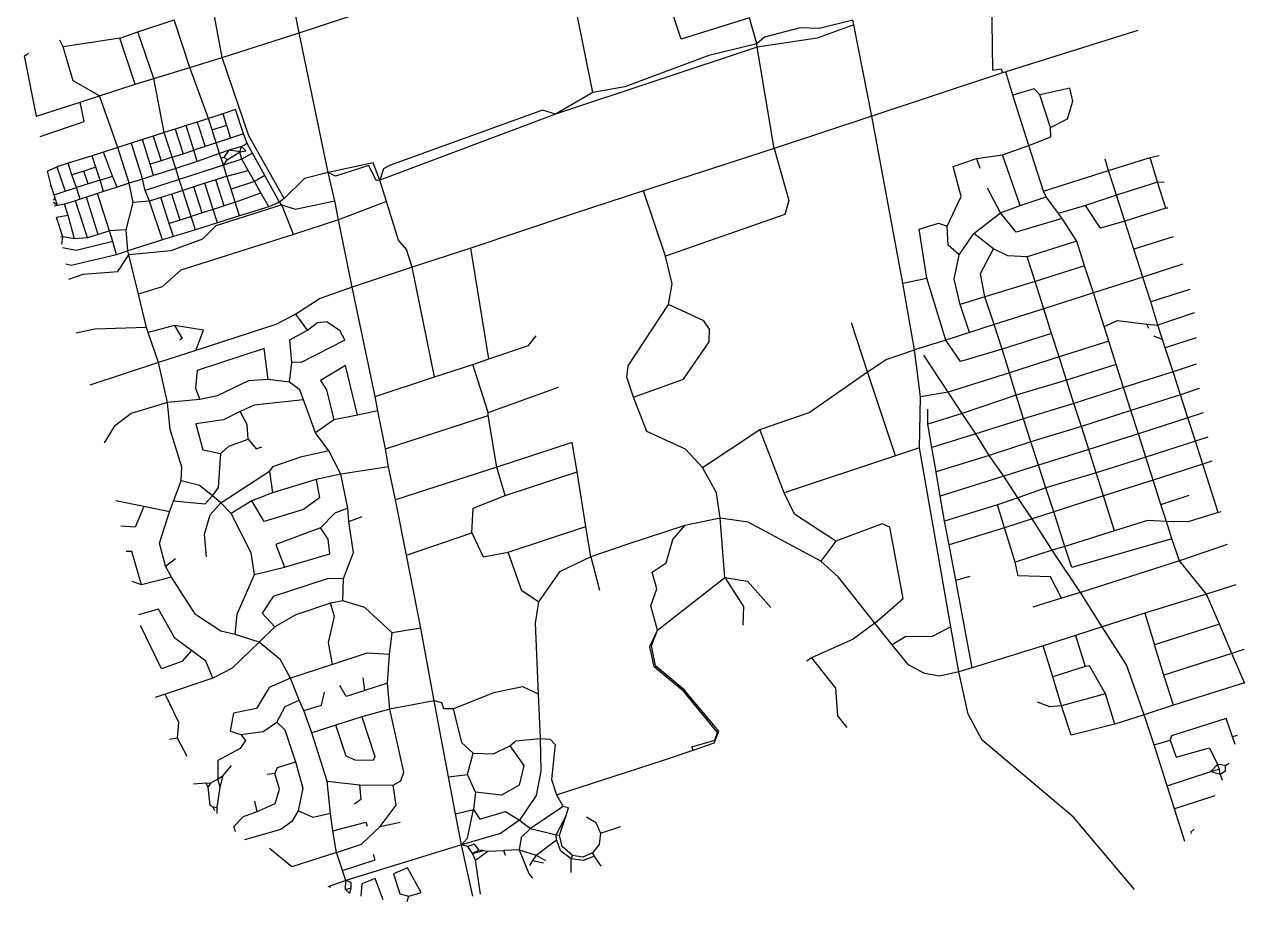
# Model space of a CAD drawing. Header units: metres. Extents: x 620114 to 624772, y 4844429 to 4849682.
# Drawn here: x 620246 to 624772, y 4844429 to 4847683 of the extents above; entities that cross this region are included whole.
import ezdxf

# ---------------------------------------------------------------- set-up
doc = ezdxf.new("R2010")
doc.units = ezdxf.units.M

msp = doc.modelspace()

# ---------------------------------------------------------------- linework, layer by layer
at = {"layer": 'ROADS'}
for points in [[(621265.4, 4847652), (621193.8, 4848008.7)], [(623831.9, 4847872.9), (623836.4, 4847513.1), (623868.9, 4847517.7), (623874.6, 4847503.5)], [(622935.6, 4847708), (622681.5, 4847627.9), (622608.2, 4847853.3)], [(621265.4, 4847652), (621668, 4847785.7)], [(620978.8, 4847560.5), (620944.4, 4847747)], [(622354.5, 4847430.6), (622290.4, 4847749.8)], [(620667, 4847656), (620801, 4847699.7)], [(620860, 4847523.7), (620801, 4847699.7)], [(622962.6, 4847611.6), (622935.6, 4847708)], [(623319.2, 4847699.3), (623193.9, 4847667.4), (623123.7, 4847669.8), (622991.4, 4847636.1), (622962.6, 4847611.6)], [(623322.7, 4847681.4), (623319.2, 4847699.3)], [(620599.1, 4847631.9), (620667, 4847656)], [(620725.6, 4847481.8), (620667, 4847656)], [(620978.8, 4847560.5), (621265.4, 4847652)], [(621373.1, 4847134.3), (621265.4, 4847652)], [(623322.7, 4847681.4), (623186.6, 4847632), (622964.4, 4847598.4)], [(623389.5, 4847342.3), (623322.7, 4847681.4)], [(624375.6, 4847660.2), (623885.9, 4847507.3)], [(620389.3, 4847599.8), (620376.8, 4847624)], [(620599.1, 4847631.9), (620389.3, 4847599.8)], [(620656.6, 4847461), (620599.1, 4847631.9)], [(622962.6, 4847611.6), (622784.2, 4847568), (622473.6, 4847452), (622354.5, 4847430.6)], [(622964.4, 4847598.4), (622962.6, 4847611.6)], [(620290.7, 4847343), (620245.7, 4847566.6), (620261.4, 4847576.7)], [(620524.7, 4847418.7), (620426, 4847473.6), (620389.3, 4847599.8)], [(620860, 4847523.7), (620978.8, 4847560.5)], [(621209.9, 4847036.7), (621078.4, 4847269.2), (620978.8, 4847560.5)], [(622964.4, 4847598.4), (622215.7, 4847349.8)], [(623026.8, 4847222.3), (622964.4, 4847598.4)], [(620725.6, 4847481.8), (620860, 4847523.7)], [(620928.5, 4847334.6), (620860, 4847523.7)], [(620656.6, 4847461), (620725.6, 4847481.8)], [(620764.5, 4847281.8), (620725.6, 4847481.8)], [(623874.6, 4847503.5), (623389.5, 4847342.3)], [(623885.9, 4847507.3), (623874.6, 4847503.5)], [(623912.3, 4847420.8), (623885.9, 4847507.3)], [(620524.7, 4847418.7), (620656.6, 4847461)], [(622354.5, 4847430.6), (622215.7, 4847349.8)], [(624012, 4847421.4), (623991.5, 4847444.2), (623912.3, 4847420.8)], [(623971.8, 4847233.3), (623912.3, 4847420.8)], [(624052.5, 4847300.8), (624115.3, 4847332.7), (624135.1, 4847397.7), (624123.4, 4847446.4), (624012, 4847421.4)], [(624052.5, 4847300.8), (624012, 4847421.4)], [(620290.7, 4847343), (620452.2, 4847394.9)], [(620304.5, 4847267.7), (620467.2, 4847323.3), (620452.2, 4847394.9)], [(620452.2, 4847394.9), (620524.7, 4847418.7)], [(620591.9, 4847226.3), (620524.7, 4847418.7)], [(620289.4, 4847342.9), (620290.7, 4847343)], [(620928.5, 4847334.6), (620886.2, 4847321)], [(620981.9, 4847351.8), (620928.5, 4847334.6)], [(620942.2, 4847291.5), (620928.5, 4847334.6)], [(621058.1, 4847276.7), (621028.8, 4847366.9), (620981.9, 4847351.8)], [(620981.9, 4847351.8), (620995.3, 4847308.8)], [(622215.7, 4847349.8), (622167.4, 4847365.2), (621600, 4847159.7), (621577.4, 4847147.6), (621563.9, 4847105.2)], [(622215.7, 4847349.8), (621563.9, 4847105.2)], [(623389.5, 4847342.3), (623026.8, 4847222.3)], [(623504.6, 4846723), (623389.5, 4847342.3)], [(620805.4, 4847295), (620764.5, 4847281.8)], [(620846, 4847308), (620805.4, 4847295)], [(620805.4, 4847295), (620834.5, 4847203.5)], [(620886.2, 4847321), (620846, 4847308)], [(620874.6, 4847216.4), (620846, 4847308)], [(620886.2, 4847321), (620916.1, 4847230.2)], [(620942.2, 4847291.5), (620995.3, 4847308.8)], [(620957.3, 4847243.9), (620942.2, 4847291.5)], [(620995.3, 4847308.8), (621010.3, 4847261.1)], [(623971.8, 4847233.3), (624053.9, 4847266.3), (624052.5, 4847300.8)], [(620641.5, 4847242.2), (620591.9, 4847226.3)], [(620683.5, 4847255.7), (620641.5, 4847242.2)], [(620641.5, 4847242.2), (620683.6, 4847109.2)], [(620723.3, 4847268.5), (620683.5, 4847255.7)], [(620712.2, 4847164.1), (620683.5, 4847255.7)], [(620764.5, 4847281.8), (620723.3, 4847268.5)], [(620723.3, 4847268.5), (620753.3, 4847177.3)], [(620794.1, 4847190.4), (620764.5, 4847281.8)], [(620957.3, 4847243.9), (620916.1, 4847230.2)], [(621010.3, 4847261.1), (620957.3, 4847243.9)], [(620969.5, 4847204.7), (620957.3, 4847243.9)], [(621058.1, 4847276.7), (621010.3, 4847261.1)], [(621071.7, 4847241.3), (621051.6, 4847230.2)], [(621071.7, 4847241.3), (621058.1, 4847276.7)], [(621091.6, 4847205), (621071.7, 4847241.3)], [(620497.2, 4847196.1), (620407.6, 4847167.7)], [(620538.7, 4847209.4), (620497.2, 4847196.1)], [(620511, 4847153.1), (620497.2, 4847196.1)], [(620591.9, 4847226.3), (620538.7, 4847209.4)], [(620572, 4847120.7), (620538.7, 4847209.4)], [(620634.9, 4847093.6), (620591.9, 4847226.3)], [(620794.1, 4847190.4), (620834.5, 4847203.5)], [(620834.5, 4847203.5), (620874.6, 4847216.4)], [(620916.1, 4847230.2), (620874.6, 4847216.4)], [(620887.2, 4847174.7), (620874.6, 4847216.4)], [(620969.5, 4847204.7), (620887.2, 4847174.7)], [(621005.5, 4847216.8), (620969.5, 4847204.7)], [(620975.1, 4847187.4), (620969.5, 4847204.7)], [(620986.7, 4847190.8), (621005.5, 4847216.8)], [(620998.3, 4847180.1), (621045, 4847210.5)], [(621051.6, 4847230.2), (621005.5, 4847216.8)], [(621045, 4847210.5), (621005.5, 4847216.8)], [(621045, 4847210.5), (621051.6, 4847230.2)], [(621045, 4847210.5), (621067.3, 4847213.7), (621051.6, 4847230.2)], [(621052.6, 4847183), (621045, 4847210.5)], [(621091.6, 4847205), (621052.6, 4847183)], [(621137.4, 4847122.1), (621091.6, 4847205)], [(623026.8, 4847222.3), (622542.6, 4847065.1)], [(623026.8, 4847222.3), (623081.1, 4847029.3), (623066.9, 4846977.5), (622623.8, 4846823.7)], [(623778.1, 4847186.1), (623874, 4847199.4)], [(623874, 4847199.4), (623971.8, 4847233.3)], [(623939, 4847011.2), (623874, 4847199.4)], [(624026.2, 4847064.8), (623971.8, 4847233.3)], [(624421.7, 4847189.1), (624455.6, 4847197.1)], [(620345.5, 4847084.6), (620331.7, 4847139), (620366.5, 4847154.6)], [(620407.6, 4847167.7), (620366.5, 4847154.6)], [(620366.5, 4847154.6), (620396.9, 4847064.2)], [(620422.1, 4847125.2), (620407.6, 4847167.7)], [(620511, 4847153.1), (620466.5, 4847139.1)], [(620526.2, 4847105.7), (620511, 4847153.1)], [(620753.3, 4847177.3), (620712.2, 4847164.1)], [(620725.2, 4847122.6), (620712.2, 4847164.1)], [(620807, 4847148.9), (620725.2, 4847122.6)], [(620794.1, 4847190.4), (620753.3, 4847177.3)], [(620807, 4847148.9), (620794.1, 4847190.4)], [(620887.2, 4847174.7), (620807, 4847148.9)], [(620820.3, 4847107.9), (620807, 4847148.9)], [(620984, 4847160.5), (620820.3, 4847107.9)], [(620975.1, 4847187.4), (620986.7, 4847190.8)], [(620984, 4847160.5), (620975.1, 4847187.4)], [(621052.6, 4847183), (620984, 4847160.5)], [(620984, 4847160.5), (620998.3, 4847180.1)], [(620996.9, 4847119.6), (620984, 4847160.5)], [(620986.7, 4847190.8), (620998.3, 4847180.1)], [(621076.2, 4847141.5), (621052.6, 4847183)], [(621563.9, 4847105.2), (621539.8, 4847169.4), (621373.1, 4847134.3)], [(621563.9, 4847105.2), (621550.1, 4847104.5), (621523.5, 4847159.3), (621399.4, 4847119.9), (621373.1, 4847134.3)], [(623668.4, 4846935.2), (623720.1, 4847044.8), (623691.3, 4847155.8), (623778.1, 4847186.1)], [(623778.1, 4847186.1), (623790.4, 4847149.9)], [(624267.3, 4847141.1), (624254.4, 4847182.6)], [(624267.3, 4847141.1), (624421.7, 4847189.1)], [(624449.5, 4847098.3), (624421.7, 4847189.1)], [(620466.5, 4847139.1), (620422.1, 4847125.2)], [(620438.4, 4847077.5), (620422.1, 4847125.2)], [(620481.8, 4847091.4), (620466.5, 4847139.1)], [(620526.2, 4847105.7), (620481.8, 4847091.4)], [(620526.2, 4847105.7), (620572, 4847120.7)], [(620539.4, 4847062.7), (620526.2, 4847105.7)], [(620589.4, 4847078.9), (620572, 4847120.7)], [(620683.6, 4847109.2), (620634.9, 4847093.6)], [(620725.2, 4847122.6), (620683.6, 4847109.2)], [(620694.2, 4847067.1), (620683.6, 4847109.2)], [(620820.3, 4847107.9), (620694.2, 4847067.1)], [(620833.4, 4847067.1), (620820.3, 4847107.9)], [(620955.7, 4847106.6), (620915.1, 4847093.8)], [(620996.9, 4847119.6), (620955.7, 4847106.6)], [(620986.5, 4847010.2), (620955.7, 4847106.6)], [(620996.9, 4847119.6), (621076.2, 4847141.5)], [(621012.3, 4847071.9), (620996.9, 4847119.6)], [(621099.4, 4847100.7), (621076.2, 4847141.5)], [(621137.4, 4847122.1), (621099.4, 4847100.7)], [(621191.8, 4847023.8), (621137.4, 4847122.1)], [(621373.1, 4847134.3), (621285.3, 4847111), (621209.9, 4847036.7)], [(621397.1, 4847028.1), (621373.1, 4847134.3)], [(621589, 4847026.1), (621563.9, 4847105.2)], [(624026.2, 4847064.8), (624267.3, 4847141.1)], [(624296.4, 4847049.8), (624267.3, 4847141.1)], [(620342.1, 4847080), (620345.5, 4847084.6)], [(620356.1, 4847050.7), (620345.5, 4847084.6)], [(620356.1, 4847050.7), (620396.9, 4847064.2)], [(620396.9, 4847064.2), (620438.4, 4847077.5)], [(620481.8, 4847091.4), (620438.4, 4847077.5)], [(620453, 4847034.8), (620438.4, 4847077.5)], [(620539.4, 4847062.7), (620516.5, 4847055.3)], [(620589.4, 4847078.9), (620539.4, 4847062.7)], [(620634.9, 4847093.6), (620589.4, 4847078.9)], [(620649.3, 4847022.7), (620634.9, 4847093.6)], [(620709.5, 4847026.8), (620694.2, 4847067.1)], [(620833.4, 4847067.1), (620792.7, 4847053.9)], [(620873.9, 4847080.4), (620833.4, 4847067.1)], [(620864.4, 4846970.5), (620833.4, 4847067.1)], [(620915.1, 4847093.8), (620873.9, 4847080.4)], [(620905.1, 4846983.8), (620873.9, 4847080.4)], [(620946, 4846997), (620915.1, 4847093.8)], [(621099.4, 4847100.7), (621012.3, 4847071.9)], [(621027.7, 4847023.6), (621012.3, 4847071.9)], [(621027.7, 4847023.6), (621123.3, 4847058.5)], [(621123.3, 4847058.5), (621099.4, 4847100.7)], [(621152.7, 4847006.7), (621123.3, 4847058.5)], [(622542.6, 4847065.1), (622278.1, 4846978.8)], [(622623.8, 4846823.7), (622542.6, 4847065.1)], [(623866.1, 4846983.8), (623818.9, 4847075.2)], [(624035.6, 4847043.8), (624026.2, 4847064.8)], [(624449.5, 4847098.3), (624296.4, 4847049.8)], [(624480.2, 4847001.6), (624449.5, 4847098.3)], [(624473.9, 4847096.2), (624449.5, 4847098.3)], [(620351.8, 4847031.5), (620360.4, 4847038)], [(620368.8, 4847011.6), (620353.7, 4847022)], [(620360.4, 4847038), (620356.1, 4847050.7)], [(620368.8, 4847011.6), (620360.4, 4847038)], [(620394.2, 4847015.9), (620368.8, 4847011.6)], [(620435, 4847029), (620394.2, 4847015.9)], [(620407.7, 4846973.6), (620394.2, 4847015.9)], [(620453, 4847034.8), (620435, 4847029)], [(620479.6, 4846891.1), (620435, 4847029)], [(620475.8, 4847042.2), (620453, 4847034.8)], [(620516.5, 4847055.3), (620475.8, 4847042.2)], [(620519.6, 4846904), (620475.8, 4847042.2)], [(620560.9, 4846917.4), (620516.5, 4847055.3)], [(620622.6, 4846921), (620649.3, 4847022.7)], [(621200.7, 4847013.9), (620955.5, 4846935.4), (620905.9, 4846886.6), (620788.9, 4846842.8), (620633.2, 4846828.1)], [(620709.5, 4847026.8), (620649.3, 4847022.7)], [(620752.4, 4847040.7), (620709.5, 4847026.8)], [(620758, 4846883.4), (620709.5, 4847026.8)], [(620792.7, 4847053.9), (620752.4, 4847040.7)], [(620782.9, 4846944.3), (620752.4, 4847040.7)], [(620823.8, 4846957.4), (620792.7, 4847053.9)], [(621027.7, 4847023.6), (620986.5, 4847010.2)], [(621044, 4846972.7), (621027.7, 4847023.6)], [(621191.8, 4847023.8), (621152.7, 4847006.7)], [(621209.9, 4847036.7), (621191.8, 4847023.8)], [(621200.7, 4847013.9), (621191.8, 4847023.8)], [(621200.7, 4847013.9), (621250.7, 4846997.9), (621397.1, 4847028.1)], [(621244.1, 4846903.5), (621200.7, 4847013.9)], [(621410.6, 4846957.7), (621397.1, 4847028.1)], [(621589, 4847026.1), (621410.6, 4846957.7)], [(621684.1, 4846782.8), (621662.9, 4846848.3), (621633.6, 4846882.2), (621589, 4847026.1)], [(623939, 4847011.2), (624035.6, 4847043.8)], [(624082.2, 4846981.6), (624035.6, 4847043.8)], [(624296.4, 4847049.8), (624181.4, 4847011.6)], [(624327.9, 4846952.7), (624296.4, 4847049.8)], [(620368.8, 4847011.6), (620356.3, 4847008.7)], [(620407.7, 4846973.6), (620365.1, 4846966.2)], [(620431.7, 4846888.1), (620407.7, 4846973.6)], [(620864.4, 4846970.5), (620823.8, 4846957.4)], [(620905.1, 4846983.8), (620864.4, 4846970.5)], [(620880.1, 4846921.6), (620864.4, 4846970.5)], [(620946, 4846997), (620905.1, 4846983.8)], [(620986.5, 4847010.2), (620946, 4846997)], [(620961.9, 4846947.1), (620946, 4846997)], [(621044, 4846972.7), (620961.9, 4846947.1)], [(621152.7, 4847006.7), (621044, 4846972.7)], [(622278.1, 4846978.8), (621901.6, 4846852.9)], [(623767.3, 4846907.5), (623866.1, 4846983.8)], [(623866.1, 4846983.8), (623939, 4847011.2)], [(624095.1, 4846963.4), (623924.6, 4846912.5), (623866.1, 4846983.8)], [(624181.4, 4847011.6), (624082.2, 4846981.6)], [(624095.1, 4846963.4), (624082.2, 4846981.6)], [(624327.9, 4846952.7), (624237.4, 4846927.4), (624181.4, 4847011.6)], [(624480.2, 4847001.6), (624327.9, 4846952.7)], [(624487.3, 4847000.8), (624480.2, 4847001.6)], [(620365.1, 4846966.2), (620364.9, 4846966.1)], [(620388.8, 4846895.2), (620365.1, 4846966.2)], [(620823.8, 4846957.4), (620782.9, 4846944.3)], [(620798.2, 4846896), (620782.9, 4846944.3)], [(620961.9, 4846947.1), (620880.1, 4846921.6)], [(621410.6, 4846957.7), (621244.1, 4846903.5)], [(621462, 4846708.6), (621410.6, 4846957.7)], [(623593.5, 4846742), (623564.3, 4846923.6), (623636.5, 4846945.4), (623668.4, 4846935.2)], [(623713.6, 4846828.4), (623672.8, 4846864.3), (623668.4, 4846935.2)], [(624149.3, 4846879.4), (624095.1, 4846963.4)], [(624361.4, 4846849.6), (624327.9, 4846952.7)], [(620388.8, 4846895.2), (620379.4, 4846893.5)], [(620384.5, 4846868.1), (620388.8, 4846895.2)], [(620574.1, 4846877.2), (620438.2, 4846844.1), (620387.3, 4846854)], [(620431.7, 4846888.1), (620388.8, 4846895.2)], [(620479.6, 4846891.1), (620431.7, 4846888.1)], [(620519.6, 4846904), (620479.6, 4846891.1)], [(620560.9, 4846917.4), (620519.6, 4846904)], [(620622.6, 4846921), (620560.9, 4846917.4)], [(620574.1, 4846877.2), (620560.9, 4846917.4)], [(620587.7, 4846828.6), (620574.1, 4846877.2)], [(620629, 4846843.1), (620622.6, 4846921)], [(620758, 4846883.4), (620629, 4846843.1)], [(621244.1, 4846903.5), (620826.3, 4846771), (620757.3, 4846710), (620669.3, 4846682.4)], [(620798.2, 4846896), (620758, 4846883.4)], [(620880.1, 4846921.6), (620798.2, 4846896)], [(623713.6, 4846828.4), (623767.3, 4846907.5)], [(623840.9, 4846850.5), (623767.3, 4846907.5)], [(624149.3, 4846879.4), (623965.9, 4846821.3)], [(624178.5, 4846787.9), (624149.3, 4846879.4)], [(624506.6, 4846894.7), (624361.4, 4846849.6)], [(620629, 4846843.1), (620587.7, 4846828.6)], [(620633.2, 4846828.1), (620629, 4846843.1)], [(621901.6, 4846852.9), (621684.1, 4846782.8)], [(621968.8, 4846442.3), (621901.6, 4846852.9)], [(623808.1, 4846672.7), (623792.7, 4846758.8), (623840.9, 4846850.5)], [(623965.9, 4846821.3), (623894, 4846824.6), (623840.9, 4846850.5)], [(624395.1, 4846746), (624361.4, 4846849.6)], [(620587.7, 4846828.6), (620418.7, 4846788.9), (620399.3, 4846793.7)], [(620410.5, 4846738.1), (620463.5, 4846756.4), (620592.9, 4846766), (620633.2, 4846828.1)], [(620669.3, 4846682.4), (620633.2, 4846828.1)], [(622634.7, 4846644.3), (622648.1, 4846721), (622623.8, 4846823.7)], [(623716.4, 4846644.4), (623694.9, 4846738.2), (623713.6, 4846828.4)], [(623994.7, 4846729.5), (623965.9, 4846821.3)], [(624178.5, 4846787.9), (623994.7, 4846729.5)], [(624211, 4846687.2), (624178.5, 4846787.9)], [(624543, 4846793.5), (624395.1, 4846746)], [(621684.1, 4846782.8), (621462, 4846708.6)], [(621766.5, 4846375.5), (621684.1, 4846782.8)], [(623504.6, 4846723), (623593.5, 4846742)], [(623663.6, 4846511.4), (623593.5, 4846742)], [(624395.1, 4846746), (624211, 4846687.2)], [(624424.3, 4846654.3), (624395.1, 4846746)], [(621462, 4846708.6), (621342.3, 4846666.8), (621252, 4846608.6)], [(621547.5, 4846303), (621462, 4846708.6)], [(623547.9, 4846475.6), (623504.6, 4846723)], [(623994.7, 4846729.5), (623808.1, 4846672.7)], [(624027.2, 4846628.4), (623994.7, 4846729.5)], [(624568.9, 4846700.1), (624424.3, 4846654.3)], [(620699.1, 4846558.6), (620669.3, 4846682.4)], [(623808.1, 4846672.7), (623716.4, 4846644.4)], [(623843.3, 4846569.6), (623808.1, 4846672.7)], [(624211, 4846687.2), (624027.2, 4846628.4)], [(624250.8, 4846562.8), (624211, 4846687.2)], [(624450.5, 4846567), (624424.3, 4846654.3)], [(621252, 4846608.6), (621179, 4846570.3), (620882, 4846473)], [(621296.1, 4846549), (621252, 4846608.6)], [(622504.7, 4846300), (622481, 4846374.7), (622486, 4846416.3), (622634.7, 4846644.3)], [(622504.7, 4846300), (622690.2, 4846366.9), (622785.8, 4846506), (622787.3, 4846552.3), (622766.5, 4846583.6), (622634.7, 4846644.3)], [(623751.2, 4846540.3), (623716.4, 4846644.4)], [(624027.2, 4846628.4), (623843.3, 4846569.6)], [(624056.4, 4846536.2), (624027.2, 4846628.4)], [(624584.7, 4846612.9), (624450.5, 4846567)], [(620802, 4846566.6), (620705.1, 4846540.6)], [(620802, 4846566.6), (620830.5, 4846518.3), (620820.7, 4846511.3)], [(620882, 4846473), (620909.8, 4846548.6), (620802, 4846566.6)], [(621296.1, 4846549), (621332.8, 4846577.6), (621367.6, 4846580.4), (621414.9, 4846548.3), (621434.2, 4846511.8), (621275, 4846430.2), (621237.4, 4846428.8)], [(623373.6, 4846394.5), (623314.3, 4846575.7)], [(623843.3, 4846569.6), (623751.2, 4846540.3)], [(623872.9, 4846478), (623843.3, 4846569.6)], [(624250.8, 4846562.8), (624300.4, 4846584.5), (624409.3, 4846571.6)], [(624268.2, 4846508.1), (624250.8, 4846562.8)], [(624409.3, 4846571.6), (624415.7, 4846555.8)], [(624409.3, 4846571.6), (624450.5, 4846567)], [(624467.7, 4846513.9), (624450.5, 4846567)], [(620699.1, 4846558.6), (620507.1, 4846552.7), (620438.2, 4846537.7)], [(620705.1, 4846540.6), (620699.1, 4846558.6)], [(620743, 4846428.5), (620705.1, 4846540.6)], [(621237.4, 4846428.8), (621230.4, 4846512.6), (621296.1, 4846549)], [(621968.8, 4846442.3), (622116.3, 4846491.5), (622143.8, 4846527.4)], [(623751.2, 4846540.3), (623663.6, 4846511.4)], [(624056.4, 4846536.2), (623872.9, 4846478)], [(624084.6, 4846449.6), (624056.4, 4846536.2)], [(624467.7, 4846513.9), (624435.5, 4846526.6)], [(624592.8, 4846519.9), (624477.8, 4846482.9)], [(620882, 4846473), (620743, 4846428.5)], [(621150.3, 4846365.5), (621134.9, 4846481.1), (620886.4, 4846399.1), (620880.7, 4846333.1), (620896.2, 4846291.6)], [(623373.6, 4846394.5), (623442.2, 4846440.3), (623547.9, 4846475.6)], [(623663.6, 4846511.4), (623547.9, 4846475.6)], [(623569.6, 4846301), (623547.9, 4846475.6)], [(623872.9, 4846478), (623718.5, 4846432), (623663.6, 4846511.4)], [(623900.6, 4846390.8), (623872.9, 4846478)], [(624268.2, 4846508.1), (624084.6, 4846449.6)], [(624295.6, 4846422), (624268.2, 4846508.1)], [(624477.8, 4846482.9), (624467.7, 4846513.9)], [(624507.1, 4846394.8), (624477.8, 4846482.9)], [(620743, 4846428.5), (620488.2, 4846344.2)], [(620776.5, 4846280.4), (620743, 4846428.5)], [(621229.7, 4846356.1), (621237.4, 4846428.8)], [(621908.8, 4846421.8), (621968.8, 4846442.3)], [(623672, 4846318.3), (623582.6, 4846456.6)], [(624084.6, 4846449.6), (623900.6, 4846390.8)], [(624112, 4846363.3), (624084.6, 4846449.6)], [(621481, 4846233.9), (621436.6, 4846417.6), (621343.7, 4846361.9), (621366.4, 4846328.1), (621393.5, 4846216.8)], [(621766.5, 4846375.5), (621908.8, 4846421.8)], [(621966.2, 4846243.3), (621908.8, 4846421.8)], [(622973.9, 4846180.7), (623157.3, 4846244), (623373.6, 4846394.5)], [(623476.6, 4846083.1), (623373.6, 4846394.5)], [(623900.6, 4846390.8), (623672, 4846318.3)], [(623925, 4846307.4), (623900.6, 4846390.8)], [(624295.6, 4846422), (624112, 4846363.3)], [(624323.4, 4846335.8), (624295.6, 4846422)], [(624507.1, 4846394.8), (624323.4, 4846335.8)], [(624591.9, 4846423.1), (624507.1, 4846394.8)], [(624534.5, 4846309.4), (624507.1, 4846394.8)], [(621150.3, 4846365.5), (621077.3, 4846360.9), (620960.4, 4846305.3), (620896.2, 4846291.6)], [(621229.7, 4846356.1), (621150.3, 4846365.5)], [(621281.1, 4846291), (621268, 4846326.9), (621229.7, 4846356.1)], [(621547.5, 4846303), (621766.5, 4846375.5)], [(621966.2, 4846243.3), (622227.2, 4846337.9)], [(624112, 4846363.3), (623925, 4846307.4)], [(624139.2, 4846277), (624112, 4846363.3)], [(624323.4, 4846335.8), (624139.2, 4846277)], [(624350.5, 4846251), (624323.4, 4846335.8)], [(620896.2, 4846291.6), (620776.5, 4846280.4)], [(621281.1, 4846291), (621097.9, 4846270.8), (621046.4, 4846247.4)], [(621325.7, 4846167.8), (621281.1, 4846291)], [(621556.6, 4846249.4), (621547.5, 4846303)], [(622761.7, 4846039.1), (622697.7, 4846107.1), (622555, 4846173), (622504.7, 4846300)], [(623566.1, 4846112.9), (623569.6, 4846301)], [(623672, 4846318.3), (623569.6, 4846301)], [(623724.7, 4846240.1), (623672, 4846318.3)], [(623925, 4846307.4), (623724.7, 4846240.1)], [(623951.5, 4846220.5), (623925, 4846307.4)], [(624534.5, 4846309.4), (624350.5, 4846251)], [(624603, 4846331.9), (624534.5, 4846309.4)], [(624562.1, 4846223.4), (624534.5, 4846309.4)], [(620776.5, 4846280.4), (620641.6, 4846239.2), (620578.8, 4846191.1), (620541.2, 4846130.9)], [(620827.4, 4845990.1), (620829.6, 4846041.1), (620787, 4846180.9), (620776.5, 4846280.4)], [(621046.4, 4846247.4), (620983.7, 4846216.5), (620881.8, 4846201.9), (620907, 4846104.7), (620974.6, 4846090.7)], [(621075.4, 4846144.7), (621071.7, 4846198.6), (621046.4, 4846247.4)], [(621556.6, 4846249.4), (621481, 4846233.9)], [(621584.9, 4846108.2), (621556.6, 4846249.4)], [(621966.6, 4846232.7), (621966.2, 4846243.3)], [(623597.4, 4846200), (623596.6, 4846255.3)], [(624139.2, 4846277), (623951.5, 4846220.5)], [(624166.6, 4846192), (624139.2, 4846277)], [(624350.5, 4846251), (624166.6, 4846192)], [(624378.2, 4846164.2), (624350.5, 4846251)], [(621393.5, 4846216.8), (621325.7, 4846167.8)], [(621481, 4846233.9), (621393.5, 4846216.8)], [(621584.9, 4846108.2), (621966.6, 4846232.7)], [(621998.5, 4846040.1), (621966.6, 4846232.7)], [(623724.7, 4846240.1), (623597.4, 4846200)], [(623611.3, 4846113), (623597.4, 4846200)], [(623774.6, 4846164.2), (623724.7, 4846240.1)], [(623951.5, 4846220.5), (623774.6, 4846164.2)], [(623979.5, 4846134.9), (623951.5, 4846220.5)], [(624562.1, 4846223.4), (624378.2, 4846164.2)], [(624619, 4846242.2), (624562.1, 4846223.4)], [(624589.5, 4846137.3), (624562.1, 4846223.4)], [(621375.2, 4846100.9), (621325.7, 4846167.8)], [(622761.7, 4846039.1), (622973.9, 4846180.7)], [(623063.8, 4845946), (622973.9, 4846180.7)], [(623774.6, 4846164.2), (623611.3, 4846113)], [(623824.7, 4846084.5), (623774.6, 4846164.2)], [(624166.6, 4846192), (623979.5, 4846134.9)], [(624193.9, 4846106.1), (624166.6, 4846192)], [(624378.2, 4846164.2), (624193.9, 4846106.1)], [(624405.8, 4846077.7), (624378.2, 4846164.2)], [(620974.6, 4846090.7), (621004.2, 4846118.2), (621075.4, 4846144.7)], [(621075.4, 4846144.7), (621105.9, 4846108.1), (621126.9, 4846116.6)], [(621596.3, 4846042.4), (621584.9, 4846108.2)], [(622296.1, 4846023.1), (622277.6, 4846132.4), (621998.5, 4846040.1)], [(623566.1, 4846112.9), (623476.6, 4846083.1)], [(623682.1, 4845448.5), (623566.1, 4846112.9)], [(623627.7, 4846023.8), (623611.3, 4846113)], [(623979.5, 4846134.9), (623824.7, 4846084.5)], [(624007.6, 4846047.9), (623979.5, 4846134.9)], [(624589.5, 4846137.3), (624405.8, 4846077.7)], [(624635.2, 4846152.3), (624589.5, 4846137.3)], [(624617, 4846051.6), (624589.5, 4846137.3)], [(620943.7, 4845933.7), (620965.2, 4845964.6), (620974.6, 4846090.7)], [(621375.2, 4846100.9), (621269.6, 4846077.5), (621165.5, 4846042), (621154.9, 4846026.3)], [(621419.8, 4846014.9), (621375.2, 4846100.9)], [(623476.6, 4846083.1), (623063.8, 4845946)], [(623824.7, 4846084.5), (623627.7, 4846023.8)], [(623879, 4846007.5), (623824.7, 4846084.5)], [(624193.9, 4846106.1), (624007.6, 4846047.9)], [(624221.6, 4846019.9), (624193.9, 4846106.1)], [(624405.8, 4846077.7), (624221.6, 4846019.9)], [(624433.4, 4845992.8), (624405.8, 4846077.7)], [(624651.2, 4846062.6), (624617, 4846051.6)], [(620973.9, 4845908.7), (621154.9, 4846026.3)], [(621154.9, 4846026.3), (621166, 4845946)], [(621596.3, 4846042.4), (621419.8, 4846014.9)], [(621622.9, 4845919.5), (621596.3, 4846042.4)], [(621998.5, 4846040.1), (621622.9, 4845919.5)], [(622029.6, 4845935.8), (621998.5, 4846040.1)], [(622029.6, 4845935.8), (622296.1, 4846023.1)], [(622328.3, 4845820.3), (622296.1, 4846023.1)], [(622826.7, 4845851.7), (622812.5, 4845945), (622761.7, 4846039.1)], [(623643.4, 4845933.3), (623627.7, 4846023.8)], [(624007.6, 4846047.9), (623879, 4846007.5)], [(624035.3, 4845963.6), (624007.6, 4846047.9)], [(624221.6, 4846019.9), (624035.3, 4845963.6)], [(624248.9, 4845934.1), (624221.6, 4846019.9)], [(624617, 4846051.6), (624433.4, 4845992.8)], [(624673.7, 4845872), (624617, 4846051.6)], [(620798.9, 4845914.1), (620827.4, 4845990.1)], [(620943.7, 4845933.7), (620894.8, 4845972.1), (620827.4, 4845990.1)], [(621328.1, 4845994.5), (621340.2, 4845926.7), (621280.8, 4845883.5), (621135, 4845838.6), (621088.9, 4845915.6)], [(621328.1, 4845994.5), (621166, 4845946)], [(621419.8, 4846014.9), (621328.1, 4845994.5)], [(621445.3, 4845888.8), (621419.8, 4846014.9)], [(623879, 4846007.5), (623643.4, 4845933.3)], [(623931.1, 4845927.4), (623879, 4846007.5)], [(624433.4, 4845992.8), (624248.9, 4845934.1)], [(624461.9, 4845902.2), (624433.4, 4845992.8)], [(620943.7, 4845933.7), (620914.6, 4845903.5), (620798.9, 4845914.1)], [(620973.9, 4845908.7), (620943.7, 4845933.7)], [(621166, 4845946), (621088.9, 4845915.6)], [(621905.8, 4845797.1), (621910.4, 4845888.3), (622029.6, 4845935.8)], [(623255.5, 4845766.5), (623102.2, 4845866.6), (623063.8, 4845946)], [(623659.3, 4845840.2), (623643.4, 4845933.3)], [(623931.1, 4845927.4), (623854.9, 4845900.4)], [(624035.3, 4845963.6), (623931.1, 4845927.4)], [(623984.3, 4845848.7), (623931.1, 4845927.4)], [(624064.8, 4845875), (624035.3, 4845963.6)], [(624248.9, 4845934.1), (624064.8, 4845875)], [(624289.9, 4845804.2), (624248.9, 4845934.1)], [(624461.9, 4845902.2), (624566.7, 4845937.2)], [(620689.1, 4845894.6), (620584.7, 4845916.2)], [(620689.1, 4845894.6), (620657.1, 4845818.6), (620604, 4845821.6)], [(620783.7, 4845874.3), (620689.1, 4845894.6)], [(620783.7, 4845874.3), (620798.9, 4845914.1)], [(620920.8, 4845708.4), (620914.3, 4845792.3), (620934.2, 4845864.1), (620973.9, 4845908.7)], [(621012.3, 4845869.3), (620973.9, 4845908.7)], [(621088.9, 4845915.6), (621012.3, 4845869.3)], [(621445.3, 4845888.8), (621397.6, 4845870.2), (621343.9, 4845816.1)], [(621448.9, 4845838.9), (621445.3, 4845888.8)], [(621663.5, 4845714), (621622.9, 4845919.5)], [(623854.9, 4845900.4), (623659.3, 4845840.2)], [(623881.4, 4845815.2), (623854.9, 4845900.4)], [(624481.8, 4845838.6), (624461.9, 4845902.2)], [(620769.1, 4845673.5), (620747.1, 4845759.2), (620783.7, 4845874.3)], [(621098.8, 4845641.9), (621087, 4845722.9), (621012.3, 4845869.3)], [(621429.3, 4845627.4), (621467, 4845724), (621448.9, 4845838.9)], [(621448.9, 4845838.9), (621498.4, 4845857.6)], [(622826.7, 4845851.7), (622696.1, 4845824.5)], [(623199.9, 4845691.9), (622931.1, 4845836.7), (622826.7, 4845851.7)], [(622843.6, 4845631), (622826.7, 4845851.7)], [(623676.2, 4845752), (623659.3, 4845840.2)], [(623984.3, 4845848.7), (623881.4, 4845815.2)], [(624064.8, 4845875), (623984.3, 4845848.7)], [(624058.1, 4845732.2), (623984.3, 4845848.7)], [(624105.7, 4845746.4), (624064.8, 4845875)], [(624481.8, 4845838.6), (624412.5, 4845843.2), (624289.9, 4845804.2)], [(624673.7, 4845872), (624563.1, 4845838.4), (624481.8, 4845838.6)], [(624501.9, 4845774.2), (624481.8, 4845838.6)], [(624685, 4845875.5), (624673.7, 4845872)], [(621343.9, 4845816.1), (621178.5, 4845753.3), (621210.5, 4845670)], [(621210.5, 4845670), (621378.5, 4845719.1), (621373, 4845773.9), (621343.9, 4845816.1)], [(621663.5, 4845714), (621905.8, 4845797.1)], [(621905.8, 4845797.1), (621947.4, 4845708), (622039.8, 4845725.5)], [(622039.8, 4845725.5), (622328.3, 4845820.3)], [(622346.9, 4845708.1), (622328.3, 4845820.3)], [(622696.1, 4845824.5), (622480.6, 4845753.2)], [(622594.8, 4845436.1), (622569.8, 4845525.8), (622592.1, 4845589.6), (622574.4, 4845650.6), (622626, 4845685.6), (622650.5, 4845771.7), (622696.1, 4845824.5)], [(623400.8, 4845461.8), (623506, 4845553.6), (623456.6, 4845817.9), (623428, 4845830.6), (623255.5, 4845766.5)], [(623881.4, 4845815.2), (623676.2, 4845752)], [(623920.8, 4845687.9), (623881.4, 4845815.2)], [(624289.9, 4845804.2), (624105.7, 4845746.4)], [(622480.6, 4845753.2), (622346.9, 4845708.1)], [(623255.5, 4845766.5), (623199.9, 4845691.9)], [(623700.9, 4845621.5), (623676.2, 4845752)], [(624105.7, 4845746.4), (624058.1, 4845732.2)], [(624501.9, 4845774.2), (624131.7, 4845668.7), (624105.7, 4845746.4)], [(624531.2, 4845693.1), (624501.9, 4845774.2)], [(624707.3, 4845753.6), (624531.2, 4845693.1)], [(620680.5, 4845604.4), (620643.7, 4845727.2), (620623.1, 4845727.6)], [(620769.1, 4845673.5), (620805.9, 4845701.3)], [(621715.9, 4845443.7), (621663.5, 4845714)], [(622152.6, 4845540.6), (622090.6, 4845582), (622039.8, 4845725.5)], [(622346.9, 4845708.1), (622230.5, 4845651.8), (622152.6, 4845540.6)], [(622346.9, 4845708.1), (622379.2, 4845584.9)], [(624058.1, 4845732.2), (623920.8, 4845687.9)], [(624162.9, 4845576.1), (624058.1, 4845732.2)], [(620791.7, 4845633), (620769.1, 4845673.5)], [(621098.8, 4845641.9), (621210.5, 4845670)], [(623400.8, 4845461.8), (623265.6, 4845632), (623199.9, 4845691.9)], [(624093.4, 4845555), (624052.2, 4845633.8), (623932.2, 4845636.9), (623920.8, 4845687.9)], [(624531.2, 4845693.1), (624162.9, 4845576.1)], [(624631.1, 4845569.6), (624531.2, 4845693.1)], [(620680.5, 4845604.4), (620645, 4845616.8)], [(620791.7, 4845633), (620680.5, 4845604.4)], [(621027.8, 4845419.8), (620974.4, 4845432.7), (620879.8, 4845493.5), (620791.7, 4845633)], [(621027.8, 4845419.8), (621035.5, 4845495.1), (621098.8, 4845641.9)], [(621429.3, 4845627.4), (621368.3, 4845626.4), (621169, 4845560.4), (621127.4, 4845498.9), (621174.4, 4845447.9)], [(621427, 4845545.2), (621429.3, 4845627.4)], [(622594.8, 4845436.1), (622843.6, 4845631)], [(622843.6, 4845631), (622928.3, 4845617.2), (623014.6, 4845520.6)], [(622843.6, 4845631), (622913.3, 4845523.7), (622910.6, 4845454.6)], [(623700.9, 4845621.5), (623754.6, 4845636.5)], [(623762.1, 4845296.6), (623700.9, 4845621.5)], [(624162.9, 4845576.1), (624093.4, 4845555)], [(624244.2, 4845448.5), (624162.9, 4845576.1)], [(624631.1, 4845569.6), (624402.5, 4845499.3)], [(624740, 4845603.5), (624631.1, 4845569.6)], [(624679, 4845458.3), (624631.1, 4845569.6)], [(621381.8, 4845535.7), (621252.7, 4845493), (621174.4, 4845447.9)], [(621388.1, 4845308.9), (621373.2, 4845390.4), (621396.1, 4845486.4), (621381.8, 4845535.7)], [(621427, 4845545.2), (621381.8, 4845535.7)], [(621610.4, 4845426.1), (621509.1, 4845520.4), (621427, 4845545.2)], [(622152.6, 4845540.6), (622139.9, 4845461.3), (622151.4, 4845200)], [(624093.4, 4845555), (623986.7, 4845521.3)], [(620865.1, 4845360.7), (620803.7, 4845406.3), (620743.4, 4845513.7), (620669.2, 4845493.2)], [(624402.5, 4845499.3), (624244.2, 4845448.5)], [(624402.5, 4845499.3), (624438.5, 4845381.9)], [(620865.1, 4845360.7), (620830.3, 4845319.5), (620754.4, 4845292.5), (620676.8, 4845453.7)], [(621174.4, 4845447.9), (621116.6, 4845392)], [(621715.9, 4845443.7), (621610.4, 4845426.1)], [(621765.4, 4845174.3), (621715.9, 4845443.7)], [(622726.6, 4844990.4), (622722.1, 4845003.5), (622807.3, 4845027.3), (622816.3, 4845056.5), (622692.5, 4845208.7), (622581.6, 4845299.7), (622566.3, 4845375.6), (622594.8, 4845436.1)], [(622726.6, 4844990.4), (622803.9, 4845017.6), (622821.3, 4845061.3), (622693.3, 4845215.1), (622586.5, 4845303.9), (622572.2, 4845377.6), (622594.8, 4845436.1)], [(623400.8, 4845461.8), (623320.1, 4845402.2), (623165.1, 4845333.6)], [(623465.3, 4845381.3), (623400.8, 4845461.8)], [(623682.1, 4845448.5), (623610.4, 4845410.8), (623515.4, 4845412.1), (623465.3, 4845381.3)], [(623712.6, 4845281.7), (623682.1, 4845448.5)], [(624244.2, 4845448.5), (624144.6, 4845415.9)], [(624399.5, 4845122.3), (624334.1, 4845307), (624244.2, 4845448.5)], [(624679, 4845458.3), (624438.5, 4845381.9)], [(624724.2, 4845349.9), (624679, 4845458.3)], [(621116.6, 4845392), (621015.9, 4845295.2), (620944.2, 4845257.7)], [(621116.6, 4845392), (621027.8, 4845419.8)], [(621232.2, 4845257.3), (621196.3, 4845325.7), (621116.6, 4845392)], [(621599.8, 4845346.1), (621610.4, 4845426.1)], [(624144.6, 4845415.9), (624025.4, 4845377.9)], [(624144.6, 4845415.9), (624180.5, 4845300.8)], [(620944.2, 4845257.7), (620918.9, 4845320.4), (620865.1, 4845360.7)], [(621599.8, 4845346.1), (621516.1, 4845351.2), (621388.1, 4845308.9)], [(621593.2, 4845239.1), (621599.8, 4845346.1)], [(623712.6, 4845281.7), (623639.9, 4845265.2), (623584.4, 4845274.7), (623524.8, 4845307), (623465.3, 4845381.3)], [(624025.4, 4845377.9), (623762.1, 4845296.6)], [(624060.9, 4845263.1), (624025.4, 4845377.9)], [(624473.1, 4845269.2), (624438.5, 4845381.9)], [(624724.2, 4845349.9), (624473.1, 4845269.2)], [(624769.4, 4845364.2), (624724.2, 4845349.9)], [(624771.2, 4845241.1), (624724.2, 4845349.9)], [(621388.1, 4845308.9), (621232.2, 4845257.3)], [(623165.1, 4845333.6), (623148.1, 4845321)], [(623165.1, 4845333.6), (623254.1, 4845220.6), (623261.8, 4845118.4), (623296.5, 4845074.3)], [(623762.1, 4845296.6), (623712.6, 4845281.7)], [(624180.5, 4845300.8), (624060.9, 4845263.1)], [(624255.7, 4845199.7), (624196.2, 4845304.2), (624180.5, 4845300.8)], [(620944.2, 4845257.7), (620767.8, 4845199)], [(621232.2, 4845257.3), (621154, 4845223.3), (621107, 4845145), (621021.4, 4845128.2), (621009.3, 4845060.9), (621048.3, 4845049.2)], [(621265.2, 4845176.7), (621232.2, 4845257.3)], [(621508.1, 4845212.1), (621502.5, 4845259.7)], [(624364.2, 4844474.4), (624138, 4844742.8), (623798.8, 4845028.2), (623747, 4845124.9), (623712.6, 4845281.7)], [(624092.9, 4845155), (624060.9, 4845263.1)], [(624508.7, 4845157.9), (624473.1, 4845269.2)], [(621281.9, 4845137.8), (621347.4, 4845158.2), (621358.6, 4845205.9)], [(621508.1, 4845212.1), (621439.7, 4845190.1), (621415.4, 4845230.7)], [(621593.2, 4845239.1), (621508.1, 4845212.1)], [(621601.2, 4845142.6), (621593.2, 4845239.1)], [(621836.8, 4845144.3), (621987.5, 4845204.7), (622093.2, 4845227.1), (622151.4, 4845200)], [(624771.2, 4845241.1), (624508.7, 4845157.9)], [(624772.1, 4845241.4), (624771.2, 4845241.1)], [(624772, 4845238.1), (624771.2, 4845241.1)], [(620767.8, 4845199), (620731.1, 4845186.7)], [(620814.2, 4845035.6), (620819.1, 4845093.6), (620767.8, 4845199)], [(621181.6, 4845094.7), (621213.4, 4845153), (621265.2, 4845176.7)], [(621281.9, 4845137.8), (621265.2, 4845176.7)], [(621765.4, 4845174.3), (621601.2, 4845142.6)], [(621819.1, 4844891.3), (621765.4, 4845174.3)], [(621836.8, 4845144.3), (621802, 4845144), (621794.3, 4845167), (621765.4, 4845174.3)], [(622151.4, 4845200), (622158.9, 4845033.5)], [(624092.9, 4845155), (624050, 4845151), (624003.3, 4845168.6)], [(624255.7, 4845199.7), (624092.9, 4845155)], [(624290.9, 4845087.1), (624255.7, 4845199.7)], [(624508.7, 4845157.9), (624399.5, 4845122.3)], [(621311.9, 4845054.9), (621281.9, 4845137.8)], [(621497.5, 4845114), (621545.6, 4844967.8), (621539, 4844952.9), (621472.4, 4844953.5), (621439.6, 4844969), (621401.5, 4845083)], [(621497.5, 4845114), (621401.5, 4845083)], [(621601.2, 4845142.6), (621497.5, 4845114)], [(621613.5, 4844861.2), (621642.4, 4844877.6), (621653.1, 4844909.6), (621601.2, 4845142.6)], [(621836.8, 4845144.3), (621867, 4845018.7), (621910.3, 4844979.5)], [(624290.9, 4845087.1), (624128.7, 4845046.3), (624092.9, 4845155)], [(624399.5, 4845122.3), (624290.9, 4845087.1)], [(624437.1, 4845010.6), (624399.5, 4845122.3)], [(621048.3, 4845049.2), (621131.5, 4845059.6), (621181.6, 4845094.7)], [(621181.6, 4845094.7), (621212.1, 4845066.5), (621251.1, 4844947.9)], [(621401.5, 4845083), (621311.9, 4845054.9)], [(624727.4, 4845040.1), (624703.6, 4845108.3), (624500.9, 4845044.2), (624495.5, 4845028.5)], [(620814.2, 4845035.6), (620783.7, 4845029.9)], [(620849.3, 4844967.6), (620814.2, 4845035.6)], [(621048.3, 4845049.2), (621066.1, 4845026.9), (621046, 4844996.5), (620962.8, 4844952.5), (620963.2, 4844883.5)], [(621368.7, 4844875.7), (621311.9, 4845054.9)], [(622046.4, 4845007.1), (622068.9, 4845026), (622158.9, 4845033.5)], [(622158.9, 4845033.5), (622160.9, 4844912.9), (622143.9, 4844822.6), (622082.8, 4844731.5)], [(622158.9, 4845033.5), (622196, 4845032), (622215, 4845011.7), (622201.4, 4844881.7), (622219, 4844824.8)], [(624437.1, 4845010.6), (624495.5, 4845028.5)], [(624495.5, 4845028.5), (624518.8, 4844964.7), (624641.6, 4844999.2), (624671.5, 4844937.4)], [(624744.8, 4845045), (624727.4, 4845040.1)], [(624737, 4845011.5), (624727.4, 4845040.1)], [(621889.2, 4844900.9), (621910.3, 4844979.5)], [(621910.3, 4844979.5), (621986.3, 4844977.2), (622046.4, 4845007.1)], [(622046.4, 4845007.1), (622098.1, 4844933.5), (622081.1, 4844860.8), (622015.7, 4844823.7), (621919.3, 4844834.4)], [(622612.3, 4844952.9), (622726.6, 4844990.4)], [(624485.5, 4844857.9), (624437.1, 4845010.6)], [(620982.7, 4844896.5), (621014, 4844933.4)], [(621175.1, 4844903.8), (621185.2, 4844926.7), (621251.1, 4844947.9)], [(621251.1, 4844947.9), (621278.2, 4844849.8), (621261.7, 4844765.6)], [(622219, 4844824.8), (622612.3, 4844952.9)], [(624671.5, 4844937.4), (624646.8, 4844911.7)], [(624678.6, 4844919.7), (624671.5, 4844937.4)], [(624701.4, 4844934.5), (624671.5, 4844937.4)], [(624681.1, 4844901.2), (624701.6, 4844914.1), (624701.4, 4844934.5)], [(624701.4, 4844934.5), (624714.1, 4844942.4)], [(620963.2, 4844883.5), (620982.7, 4844896.5)], [(620971.3, 4844853.1), (620982.7, 4844896.5)], [(621109.6, 4844762.7), (621175.6, 4844792.5), (621191.6, 4844845.6), (621175.1, 4844903.8)], [(621175.1, 4844903.8), (621146.5, 4844900.5)], [(621819.1, 4844891.3), (621889.2, 4844900.9)], [(621845.1, 4844754.7), (621819.1, 4844891.3)], [(621919.3, 4844834.4), (621889.2, 4844900.9)], [(624485.5, 4844857.9), (624646.8, 4844911.7)], [(624678.6, 4844919.7), (624646.8, 4844911.7)], [(624646.8, 4844911.7), (624681.1, 4844901.2)], [(624681.1, 4844901.2), (624678.6, 4844919.7)], [(624681.1, 4844901.2), (624688.7, 4844879)], [(620873.3, 4844866), (620918.7, 4844870.1)], [(620918.7, 4844870.1), (620925.9, 4844854)], [(620918.7, 4844870.1), (620936.3, 4844868.1)], [(620936.3, 4844868.1), (620925.9, 4844854)], [(620925.9, 4844854), (620933.2, 4844787.3)], [(620963.2, 4844883.5), (620936.3, 4844868.1)], [(620960.3, 4844778.1), (620971.3, 4844853.1)], [(620971.3, 4844853.1), (620963.2, 4844883.5)], [(621381.1, 4844756.3), (621368.7, 4844875.7)], [(621368.7, 4844875.7), (621489, 4844862.2)], [(621489, 4844862.2), (621493.5, 4844807.2), (621469.7, 4844790.7)], [(621489, 4844862.2), (621613.5, 4844861.2)], [(621565.4, 4844708.1), (621625, 4844786.8), (621613.5, 4844861.2)], [(624512.4, 4844773.4), (624485.5, 4844857.9)], [(621109.6, 4844762.7), (621100.8, 4844801.6)], [(621919.3, 4844834.4), (621911.7, 4844771)], [(622219, 4844824.8), (622244.7, 4844781.4)], [(624662.2, 4844821), (624512.4, 4844773.4)], [(620933, 4844786.8), (620933.2, 4844787.3)], [(620933.2, 4844787.3), (620944.6, 4844780.3)], [(620944.6, 4844780.3), (620950.4, 4844767.6)], [(620944.6, 4844780.3), (620960.3, 4844778.1)], [(620960.8, 4844756.2), (620960.3, 4844778.1)], [(621029.1, 4844687.8), (621022.9, 4844708.1), (621058.4, 4844744.6), (621109.6, 4844762.7)], [(621261.7, 4844765.6), (621238.2, 4844726.1), (621196.8, 4844697.1), (621062.1, 4844658)], [(621381.1, 4844756.3), (621316.7, 4844740.5), (621261.7, 4844765.6)], [(621390.4, 4844691.4), (621381.1, 4844756.3)], [(621845.1, 4844754.7), (621911.7, 4844771)], [(621866.9, 4844639.6), (621845.1, 4844754.7)], [(621866.9, 4844639.6), (621889.8, 4844664.8), (621911.7, 4844771)], [(621911.7, 4844771), (621934.8, 4844734.6), (622030.8, 4844763.3), (622082.8, 4844731.5)], [(622244.7, 4844781.4), (622122.8, 4844700.3)], [(622253.6, 4844745.2), (622263.5, 4844777.4), (622244.7, 4844781.4)], [(624551, 4844651.4), (624512.4, 4844773.4)], [(621390.4, 4844691.4), (621512.5, 4844723.9), (621516.7, 4844709.1)], [(621404, 4844611), (621496.7, 4844641.5), (621565.4, 4844708.1)], [(621565.4, 4844708.1), (621639.5, 4844723.4)], [(622082.8, 4844731.5), (622012, 4844681.6), (621866.9, 4844639.6)], [(622082.8, 4844731.5), (622122.8, 4844700.3)], [(622218.1, 4844676.4), (622253.6, 4844745.2)], [(622230.8, 4844675.8), (622253.6, 4844745.2)], [(622331.4, 4844743.2), (622364.9, 4844721.9), (622382.8, 4844682.6)], [(622382.8, 4844682.6), (622458.5, 4844708.1)], [(621404, 4844611), (621390.4, 4844691.4)], [(622122.8, 4844700.3), (622088, 4844667.1), (622080.8, 4844620.7)], [(622122.8, 4844700.3), (622218.1, 4844676.4)], [(622219, 4844657.6), (622218.1, 4844676.4)], [(622218.1, 4844676.4), (622230.8, 4844675.8)], [(622279, 4844600.3), (622240.4, 4844633.7), (622230.8, 4844675.8)], [(622382.8, 4844682.6), (622377.6, 4844640.5), (622353.2, 4844609.6)], [(624585.6, 4844698.1), (624572.9, 4844686.4), (624573.9, 4844681.9)], [(621404, 4844611), (621238.1, 4844558.1), (621155.5, 4844626.6)], [(621866.9, 4844639.6), (621437.7, 4844507.2)], [(621908.7, 4844449.5), (621866.9, 4844639.6)], [(621890.4, 4844633.2), (621866.9, 4844639.6)], [(621932.3, 4844620.3), (621915, 4844641.5), (621890.4, 4844633.2)], [(621908.5, 4844607), (621890.4, 4844633.2)], [(621932.3, 4844620.3), (621908.5, 4844607)], [(621908.5, 4844607), (621948.4, 4844619.1)], [(621919.1, 4844583.3), (621965.3, 4844616.4)], [(621948.4, 4844619.1), (621932.3, 4844620.3)], [(621948.4, 4844619.1), (621965.3, 4844616.4)], [(621965.3, 4844616.4), (622024, 4844619)], [(622080.8, 4844620.7), (622024, 4844619)], [(622030.2, 4844600.2), (622024, 4844619)], [(622080.8, 4844620.7), (622116.4, 4844533.8), (622130.1, 4844516.1)], [(622080.8, 4844620.7), (622144, 4844600.7)], [(622144, 4844600.7), (622219, 4844657.6)], [(622274, 4844587.2), (622236.1, 4844616.5), (622219, 4844657.6)], [(621426, 4844544), (621404, 4844611)], [(621426, 4844544), (621546.5, 4844583.6), (621540.7, 4844603.8)], [(621919.1, 4844583.3), (621908.5, 4844607)], [(621938.2, 4844457.1), (621919.1, 4844583.3)], [(622130.5, 4844581.8), (622119.6, 4844562.8)], [(622144, 4844600.7), (622130.5, 4844581.8)], [(622130.5, 4844581.8), (622171.6, 4844572.6)], [(622144, 4844600.7), (622179.3, 4844581.2)], [(622273.7, 4844537.4), (622274, 4844587.2)], [(622274, 4844587.2), (622279, 4844600.3)], [(622360.4, 4844597.3), (622318.4, 4844581.2), (622274, 4844587.2)], [(622353.2, 4844609.6), (622317, 4844594.3), (622279, 4844600.3)], [(622360.4, 4844597.3), (622353.2, 4844609.6)], [(622385.4, 4844560.2), (622360.4, 4844597.3)], [(621437.7, 4844507.2), (621426, 4844544)], [(621671.7, 4844448.6), (621717.7, 4844463.4), (621667.1, 4844554.2), (621615, 4844531.8), (621638.3, 4844457.8), (621671.7, 4844448.6)], [(621378.5, 4844486.4), (621371.7, 4844484.2)], [(621437.7, 4844507.2), (621378.5, 4844486.4)], [(621381.6, 4844480.6), (621378.5, 4844486.4)], [(621436.5, 4844473.8), (621437.7, 4844507.2)], [(621436.5, 4844473.8), (621458.3, 4844479.5)], [(621458.3, 4844479.5), (621458.4, 4844499.9), (621437.7, 4844507.2)], [(621453.1, 4844459.6), (621458.3, 4844479.5)], [(621576.7, 4844436), (621546.3, 4844515.2), (621496.9, 4844495.1), (621494.2, 4844449.5)], [(621436.5, 4844473.8), (621452.1, 4844459.8)], [(621665.9, 4844429.1), (621671.7, 4844448.6)]]:
    msp.add_lwpolyline(points, dxfattribs=at)

doc.saveas('drawing.dxf')
